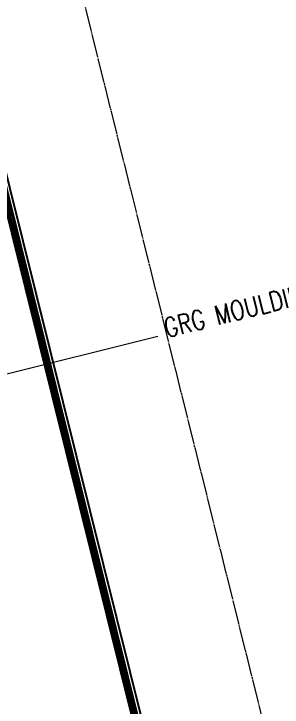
# Model space of a CAD drawing. Header units: inches. Extents: x 122939 to 389145, y 29603 to 574065.
# Drawn here: x 382181 to 382878, y 517145 to 518949 of the extents above; entities that cross this region are included whole.
import ezdxf

# ---------------------------------------------------------------- set-up
doc = ezdxf.new("R2010")
doc.units = ezdxf.units.IN
doc.header["$MEASUREMENT"] = 0
doc.linetypes.add('PHANTOM-Z', pattern=[69.2, 60, -1.4, 2.5, -1.4, 2.5, -1.4])
doc.layers.add('a-cut', color=30, linetype='PHANTOM-Z', lineweight=18)
doc.layers.add('ID-NOTES', color=3, linetype='Continuous', lineweight=0)
doc.layers.add('gypsum', color=31, linetype='Continuous')
doc.styles.add('ID-ROMANS', font='romans.shx', dxfattribs={"width": 0.8})
doc.styles.add('ZZ-Dim All', font='romans.shx', dxfattribs={"width": 0.8})
doc.dimstyles.new('DIM 0200', dxfattribs={"dimscale": 200, "dimtxt": 1, "dimasz": 0.8, "dimexe": 0.5, "dimexo": 1, "dimgap": 0.4, "dimtad": 1, "dimdec": 0, "dimrnd": 10, "dimdsep": 46, "dimtxsty": 'ZZ-Dim All', "dimblk1": 'ARCHTICK', "dimblk2": 'ARCHTICK', "dimsah": 1, "dimcen": 1, "dimdle": 0.5, "dimclrd": 256, "dimclre": 256, "dimclrt": 256, "dimadec": 0, "dimazin": 2, "dimtfac": 1, "dimtdec": 0, "dimtix": 1, "dimtmove": 2, "dimatfit": 2, "dimfxl": 1, "dimfxlon": 1, "dimtolj": 1, "dimtzin": 0, "dimlwd": -1, "dimlwe": -1, "dimarcsym": 0})

# ---------------------------------------------------------------- blocks, each defined once
blk = doc.blocks.new('_ARCHTICK')
at = {"color": 0, "linetype": 'ByBlock', "const_width": 0.15}
blk.add_lwpolyline([(-0.5, -0.5), (0.5, 0.5)], dxfattribs=at)

msp = doc.modelspace()

# ---------------------------------------------------------------- linework, layer by layer
at = {"layer": 'a-cut'}
msp.add_line((381932.554, 520708.162, 0.001), (383109.803, 515976.42, 0.001), dxfattribs=at)
at = {"layer": 'gypsum'}
for p, q in [((382043.345, 519002.983, -0.002), (382687.626, 516413.41, -0.005)), ((382038.282, 518986.012, -0.002), (382678.882, 516411.235, -0.007)), ((382047.783, 518936.973, -0.002), (382676.274, 516410.586, -0.007)), ((382042.781, 518919.312, 0), (382667.492, 516408.401, -0.007)), ((382045.121, 518928.58, -0.002), (382671.866, 516409.489, -0.006))]:
    msp.add_line(p, q, dxfattribs=at)
at = {"layer": 'gypsum', "lineweight": 0, "ltscale": 5}
msp.add_line((382040.547, 518908.127, -0.002), (382663.559, 516407.422, 0), dxfattribs=at)

# ---------------------------------------------------------------- texts
at = {"layer": 'ID-NOTES', "insert": (382566.058, 518154.431, 0), "char_height": 50, "width": 1075.05767, "attachment_point": 1, "rotation": 13.971423, "style": 'ID-ROMANS'}
msp.add_mtext('GRG MOULDING', dxfattribs=at)

# ---------------------------------------------------------------- leaders
at = {"layer": 'ID-NOTES'}
for points in [[(380575.525, 519392.773, 0), (381009.595, 518823.362, 0), (382343.695, 519155.284, 0)], [(381847.929, 517933.938, 0), (382554.79, 518109.804, 0)]]:
    msp.add_leader(points, dimstyle='DIM 0200', override={"dimasz": 0.3, "dimtad": 0, "dimclrd": 8}, dxfattribs=at)

doc.saveas('drawing.dxf')
